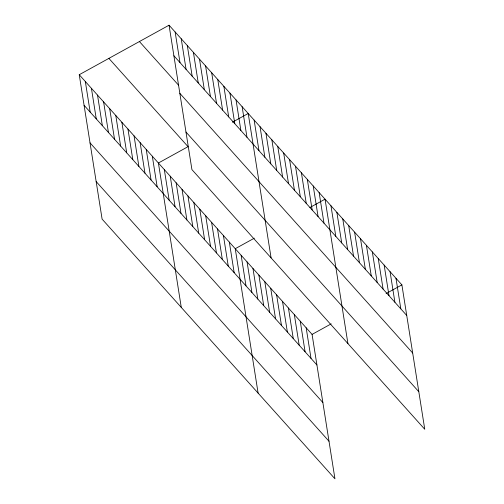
<?xml version="1.0" encoding="UTF-8"?>
<svg xmlns="http://www.w3.org/2000/svg" width="504" height="504" viewBox="0 0 504 504"><rect width="100%" height="100%" fill="white"/><g stroke="black" fill="none" stroke-linecap="round" stroke-linejoin="round"><path stroke-width="0.76" d="M79.241 74.724L312.077 334.398L334.946 478.8L102.11 219.127L79.241 74.724L169.054 25.2L401.89 284.873L424.759 429.276L191.923 169.602L169.054 25.2M232.407 122.207L248.214 113.488L271.089 257.891M254.344 238.172L235.242 248.705L258.111 393.107M309.903 207.535L325.049 199.181L347.924 343.583M312.077 334.398L331.178 323.864M386.083 293.586L401.89 284.873M173.899 55.78L406.728 315.454M139.413 41.542L178.492 85.119M179.846 93.341L412.681 353.014M185.976 132.042L418.811 391.715M108.877 58.382L188.042 146.67L158.407 163.012L181.276 307.415M84.086 105.305L316.922 364.978M90.033 142.865L322.869 402.539M96.163 181.566L328.999 441.239M395.974 278.277L400.819 308.864M390.065 271.688L394.909 302.268M384.155 265.098L389 295.678M378.246 258.508L383.09 289.088M372.336 251.912L377.181 282.492M366.427 245.322L371.265 275.902M360.511 238.732L365.356 269.312M354.602 232.136L359.446 262.716M348.692 225.546L353.537 256.127M342.783 218.957L347.628 249.537M336.874 212.36L341.718 242.947M330.964 205.771L335.803 236.351M319.139 192.591L323.984 223.171M313.23 185.995L318.074 216.575M307.32 179.405L312.165 209.985M301.411 172.815L306.256 203.396M295.502 166.219L300.34 196.806M289.586 159.629L294.43 190.21M283.676 153.04L288.521 183.62M277.767 146.45L282.612 177.03M306.167 327.808L311.012 358.388M271.858 139.854L276.702 170.434M300.258 321.218L305.096 351.798M265.948 133.264L270.793 163.844M294.342 314.622L299.187 345.202M260.039 126.674L264.877 157.254M288.433 308.032L293.278 338.612M254.129 120.078L258.968 150.658M282.524 301.442L287.368 332.023M276.614 294.846L281.459 325.426M242.128 106.697L246.973 137.277M270.705 288.257L275.549 318.837M236.036 99.905L240.881 130.486M264.795 281.667L269.64 312.247M258.886 275.071L263.724 305.657M229.95 93.114L234.788 123.694M252.97 268.481L257.815 299.061M223.858 86.323L228.703 116.903M247.061 261.891L251.906 292.471M217.766 79.531L222.611 110.111M241.151 255.301L245.996 285.881M211.68 72.74L216.525 103.32M205.588 65.948L210.433 96.529M229.333 242.115L234.177 272.696M199.502 59.157L204.341 89.737M223.423 235.526L228.262 266.106M193.41 52.366L198.255 82.946M217.507 228.929L222.352 259.51M187.318 45.574L192.163 76.154M211.598 222.34L216.443 252.92M181.232 38.783L186.077 69.363M205.689 215.75L210.533 246.33M175.14 31.991L179.985 62.572M199.779 209.154L204.624 239.74M193.87 202.564L198.715 233.144M187.961 195.974L192.799 226.554M182.045 189.384L186.889 219.964M176.135 182.788L180.98 213.368M170.226 176.198L175.071 206.779M164.317 169.609L169.161 200.189M152.315 156.221L157.16 186.801M146.229 149.43L151.068 180.01M140.137 142.638L144.982 173.219M134.045 135.847L138.89 166.427M127.959 129.055L132.804 159.636M121.867 122.264L126.712 152.844M115.781 115.473L120.626 146.053M109.689 108.681L114.534 139.262M103.603 101.89L108.442 132.47M97.511 95.098L102.356 125.679M91.419 88.307L96.264 118.887M85.333 81.516L90.178 112.096"/></g></svg>
